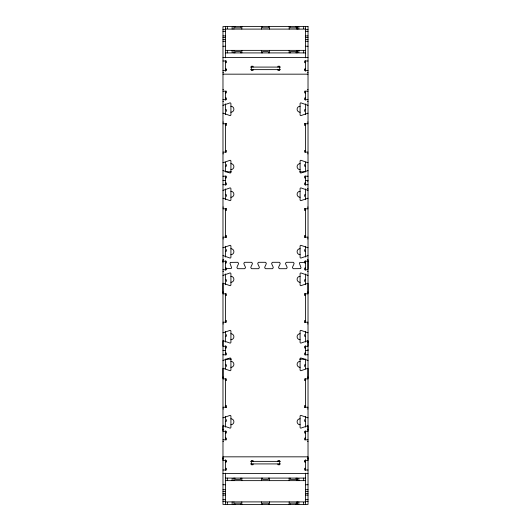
<?xml version="1.0" encoding="UTF-8"?>
<svg xmlns="http://www.w3.org/2000/svg" width="531" height="531" viewBox="0 0 531 531"><rect width="100%" height="100%" fill="white"/><g stroke="black" fill="none" stroke-linecap="round" stroke-linejoin="round"><path stroke-width="0.8" d="M222.98 262.294L222.98 260.183M308.02 268.706L308.02 260.183M307.701 342.442L308.02 341.752L307.701 342.601L308.02 342.442M308.02 189.116L307.701 188.399M307.701 181.317L307.701 180.527M307.701 350.4L308.02 349.683M308.02 350.4L305.464 350.533M225.456 29.099L305.544 29.099M222.98 29.67L225.536 29.67M305.464 29.67L308.02 29.67M222.98 31.369L225.536 31.369M305.464 31.369L308.02 31.369M222.98 35.916L225.536 35.916M305.464 35.916L308.02 35.916M222.98 37.615L225.536 37.615M305.464 37.615L308.02 37.615M222.98 39.586L225.536 39.586M305.464 39.586L308.02 39.586M222.98 41.292L225.536 41.292M305.464 41.292L308.02 41.292M222.98 46.25L225.536 46.25M305.464 46.25L308.02 46.25M225.456 50.359L305.544 50.359M225.536 52.914L305.464 52.914M222.98 57.448L308.02 57.448M222.98 60.992L226.385 60.992L226.385 62.691L225.536 62.691M308.02 60.992L304.615 60.992L304.615 62.691L305.464 62.691M250.546 67.085L280.454 67.085M225.536 68.924L226.385 68.924L226.385 70.63L222.98 70.63M305.464 68.924L304.615 68.924L304.615 70.63L308.02 70.63M225.536 69.634L226.385 69.634M250.546 69.634L280.454 69.634M304.615 69.634L305.464 69.634M222.98 72.329L223.405 72.329M307.595 72.329L308.02 72.329M222.98 74.167L308.02 74.167M222.98 89.474L223.405 89.474M307.595 89.474L308.02 89.474M222.98 91.179L226.385 91.179L226.385 92.879L225.536 92.879M308.02 91.179L304.615 91.179L304.615 92.879L305.464 92.879M225.536 97.983L226.385 97.983L226.385 99.682L222.98 99.682M305.464 97.983L304.615 97.983L304.615 99.682L308.02 99.682M222.98 101.381L223.405 101.381M307.595 101.381L308.02 101.381M225.536 109.671L226.385 109.671L226.385 111.371M305.464 109.671L304.615 109.671L304.615 111.371M222.98 122.07L223.405 122.07M307.595 122.07L308.02 122.07M226.385 123.703L225.536 123.703L225.536 152.191M304.615 123.703L305.464 123.703L305.464 152.191M222.98 123.776L226.385 123.776L226.385 125.475L225.536 125.475M308.02 123.776L304.615 123.776L304.615 125.475L305.464 125.475M225.536 150.419L226.385 150.419L226.385 152.118L222.98 152.118M305.464 150.419L304.615 150.419L304.615 152.118L308.02 152.118M222.98 153.817L223.405 153.817M307.595 153.817L308.02 153.817M225.536 166.223L226.385 166.223L226.385 164.517M305.464 166.223L304.615 166.223L304.615 164.517M226.359 171.818L231.304 171.818M299.696 171.818L304.641 171.818M222.98 176.212L226.385 176.212L226.385 177.912L225.536 177.912M308.02 176.212L304.615 176.212L304.615 177.912L305.464 177.912M222.98 180.467L225.536 180.467M305.464 180.467L308.02 180.467M225.536 183.016L226.385 183.016L226.385 184.715L222.98 184.715M305.464 183.016L304.615 183.016L304.615 184.715L308.02 184.715M225.536 194.711L226.385 194.711L226.385 196.41M305.464 194.711L304.615 194.711L304.615 196.41M222.98 207.11L223.405 207.11M307.595 207.11L308.02 207.11M226.385 208.736L225.536 208.736L225.536 237.224L226.385 237.224M304.615 208.736L305.464 208.736L305.464 237.224L304.615 237.224M222.98 208.809L226.385 208.809L226.385 210.508L225.536 210.508M308.02 208.809L304.615 208.809L304.615 210.508L305.464 210.508M225.536 235.452L226.385 235.452L226.385 237.158L222.98 237.158M305.464 235.452L304.615 235.452L304.615 237.158L308.02 237.158M222.98 238.857L223.405 238.857M307.595 238.857L308.02 238.857M225.536 251.256L226.385 251.256L226.385 249.557M305.464 251.256L304.615 251.256L304.615 249.557M222.98 259.546L223.405 259.546M307.595 259.546L308.02 259.546M222.98 261.245L226.385 261.245L226.385 262.951L225.536 262.951M308.02 261.245L304.615 261.245L304.615 262.951L305.464 262.951M304.615 262.294L299.577 262.639L299.444 263.389L301.037 267.803L300.573 268.613L293.311 268.706C290.324 267.724 296.232 263.276 293.245 262.294L286.368 262.294C283.381 263.276 289.289 267.724 286.302 268.706L279.425 268.706C276.432 267.724 282.346 263.276 279.352 262.294L272.483 262.294C269.489 263.276 275.403 267.724 272.41 268.706L265.533 268.706C262.546 267.724 268.454 263.276 265.467 262.294L258.59 262.294C255.597 263.276 261.511 267.724 258.517 268.706L251.648 268.706C248.654 267.724 254.568 263.276 251.575 262.294L244.698 262.294C241.711 263.276 247.619 267.724 244.632 268.706L237.755 268.706C234.768 267.724 240.676 263.276 237.689 262.294L230.427 262.387L229.963 263.197L231.556 267.611L231.423 268.361L226.385 268.706M225.536 268.049L226.385 268.049L226.385 269.755L222.98 269.755M305.464 268.049L304.615 268.049L304.615 269.755L308.02 269.755M222.98 271.454L223.405 271.454M307.595 271.454L308.02 271.454M225.536 279.744L226.385 279.744L226.385 281.443M305.464 279.744L304.615 279.744L304.615 281.443M222.98 292.143L223.405 292.143M307.595 292.143L308.02 292.143M304.615 293.776L308.02 293.842L308.02 283.262A0.85 0.85 0 0 0 307.774 283.295L300.931 285.691A0.85 0.85 0 0 1 300.081 284.842L300.081 273.784A0.85 0.85 0 0 1 300.931 272.934L307.774 275.33A0.85 0.85 0 0 0 308.02 275.363M225.536 295.548L226.385 295.548L226.385 293.842L222.98 293.842L222.98 283.262A0.85 0.85 0 0 1 223.226 283.295L230.069 285.691A0.85 0.85 0 0 0 230.919 284.842L230.919 273.784A0.85 0.85 0 0 0 230.069 272.934L223.226 275.33A0.85 0.85 0 0 1 222.98 275.363M305.464 295.548L304.615 295.548L304.615 293.842M225.536 320.492L226.385 320.492L226.385 322.191L222.98 322.191M305.464 320.492L304.615 320.492L304.615 322.191M304.615 322.264L308.02 322.191M222.98 323.89L223.405 323.89M307.595 323.89L308.02 323.89M225.536 336.289L226.385 336.289L226.385 334.59M305.464 336.289L304.615 336.289L304.615 334.59M225.536 347.984L226.385 347.984L226.385 346.285L222.98 346.285L222.98 340.67A0.85 0.85 0 0 1 223.226 340.71L230.069 343.099A0.85 0.85 0 0 0 230.919 342.249L230.919 331.198A0.85 0.85 0 0 0 230.069 330.348L223.226 332.745A0.85 0.85 0 0 1 222.98 332.778M305.464 347.984L304.615 347.984L304.615 346.285L308.02 346.285L308.02 340.67A0.85 0.85 0 0 0 307.774 340.71L300.931 343.099A0.85 0.85 0 0 1 300.081 342.249L300.081 331.198A0.85 0.85 0 0 1 300.931 330.348L307.774 332.745A0.85 0.85 0 0 0 308.02 332.778M222.98 350.52L225.536 350.533M225.536 353.088L226.385 353.088L226.385 354.788L222.98 354.788M305.464 353.088L304.615 353.088L304.615 354.788L308.02 354.788M226.359 359.182L231.304 359.182M299.696 359.182L304.641 359.182M225.536 364.777L226.385 364.777L226.385 366.483M305.464 364.777L304.615 364.777L304.615 366.483M222.98 377.183L223.405 377.183M307.595 377.183L308.02 377.183M225.536 380.581L226.385 380.581L226.385 378.882L222.98 378.882L222.98 368.295A0.85 0.85 0 0 1 223.226 368.328L230.069 370.724A0.85 0.85 0 0 0 230.919 369.875L230.919 358.817A0.85 0.85 0 0 0 230.069 357.967L223.226 360.363A0.85 0.85 0 0 1 222.98 360.403M305.464 380.581L304.615 380.581L304.615 378.882L308.02 378.882L308.02 368.295A0.85 0.85 0 0 0 307.774 368.328L300.931 370.724A0.85 0.85 0 0 1 300.081 369.875L300.081 358.817A0.85 0.85 0 0 1 300.931 357.967L307.774 360.363A0.85 0.85 0 0 0 308.02 360.403M225.536 405.525L226.385 405.525L226.385 407.224L222.98 407.224M305.464 405.525L304.615 405.525L304.615 407.224L308.02 407.224M226.385 407.297L225.536 407.297L225.536 378.809M304.615 407.297L305.464 407.297L305.464 378.809M222.98 408.93L223.405 408.93M307.595 408.93L308.02 408.93M225.536 421.329L226.385 421.329L226.385 419.629M305.464 421.329L304.615 421.329L304.615 419.629M222.98 429.619L223.405 429.619M307.595 429.619L308.02 429.619M225.536 433.017L226.385 433.017L226.385 431.318L222.98 431.318L222.98 425.709A0.85 0.85 0 0 1 223.226 425.743L230.069 428.139A0.85 0.85 0 0 0 230.919 427.289L230.919 416.231A0.85 0.85 0 0 0 230.069 415.381L223.226 417.778A0.85 0.85 0 0 1 222.98 417.811M305.464 433.017L304.615 433.017L304.615 431.318L308.02 431.318L308.02 425.709A0.85 0.85 0 0 0 307.774 425.743L300.931 428.139A0.85 0.85 0 0 1 300.081 427.289L300.081 416.231A0.85 0.85 0 0 1 300.931 415.381L307.774 417.778A0.85 0.85 0 0 0 308.02 417.811M225.536 438.121L226.385 438.121L226.385 439.821L222.98 439.821M305.464 438.121L304.615 438.121L304.615 439.821L308.02 439.821M222.98 441.526L223.405 441.526M307.595 441.526L308.02 441.526M222.98 458.671L223.405 458.671M307.595 458.671L308.02 458.671M225.536 461.366L226.385 461.366M250.546 461.366L280.454 461.366M304.615 461.366L305.464 461.366M225.536 462.076L226.385 462.076L226.385 460.37L222.98 460.37L222.98 456.833L308.02 456.833L308.02 460.37L304.615 460.37L304.615 462.076L305.464 462.076M250.546 463.915L280.454 463.915M225.536 468.309L226.385 468.309L226.385 470.008L222.98 470.008M305.464 468.309L304.615 468.309L304.615 470.008L308.02 470.008M222.98 473.552L308.02 473.552M225.536 478.086L305.464 478.086M225.456 480.641L305.544 480.641M222.98 484.75L225.536 484.75M305.464 484.75L308.02 484.75M222.98 489.708L225.536 489.708M305.464 489.708L308.02 489.708M222.98 491.414L225.536 491.414M305.464 491.414L308.02 491.414M222.98 493.385L225.536 493.385M305.464 493.385L308.02 493.385M222.98 495.084L225.536 495.084M305.464 495.084L308.02 495.084M222.98 499.631L225.536 499.631M305.464 499.631L308.02 499.631M222.98 501.33L225.536 501.33M305.464 501.33L308.02 501.33M225.456 501.901L305.544 501.901M305.464 26.55L305.464 57.846M305.464 60.72L305.464 71.267M305.464 91.179L305.464 100.18M305.464 103.864L305.464 114.683M305.464 162.094L305.464 172.031M305.464 175.987L305.464 185.253M305.464 188.903L305.464 199.716M305.464 246.251L305.464 257.064M305.464 260.754L305.464 270.246M305.464 273.936L305.464 284.749M305.464 293.776L305.464 322.264M305.464 331.284L305.464 342.097M305.464 345.747L305.464 355.013M305.464 358.969L305.464 368.906M305.464 416.317L305.464 427.136M305.464 430.82L305.464 439.821M305.464 459.733L305.464 470.28M305.464 473.154L305.464 504.45M303.672 26.55L303.672 28.674M303.672 50.784L303.672 52.914M303.672 478.086L303.672 480.216M303.672 502.326L303.672 504.45M298.86 26.975L298.86 29.099M298.86 50.359L298.86 52.483M298.86 478.517L298.86 480.641M298.86 501.901L298.86 504.025M297.108 27.187L297.108 29.099M297.108 50.359L297.108 52.27M297.108 478.73L297.108 480.641M297.108 501.901L297.108 503.813M297.068 26.55L297.068 29.099M297.068 50.359L297.068 52.914M297.068 478.086L297.068 480.641M297.068 501.901L297.068 504.45M296.099 26.55L296.099 27.824L290.145 27.824L290.145 26.55M296.099 52.914L296.099 51.633L290.145 51.633L290.145 52.914M296.099 478.086L296.099 479.367L290.145 479.367L290.145 478.086M296.099 504.45L296.099 503.176L290.145 503.176L290.145 504.45M289.176 26.55L289.176 29.099M289.176 50.359L289.176 52.914M289.143 478.086L289.176 480.641M289.176 501.901L289.143 504.45M277.972 67.085L277.972 66.236L279.671 66.236L279.671 70.484L277.972 70.484L277.972 69.634M277.972 461.366L277.972 460.516L279.671 460.516L279.671 464.764L277.972 464.764L277.972 463.915M269.449 26.55L269.482 29.099M269.482 50.359L269.449 52.914M269.449 478.086L269.449 480.641M269.482 501.901L269.449 504.45M268.474 26.55L268.474 27.824L262.526 27.824L262.526 26.55M268.474 52.914L268.474 51.633L262.526 51.633L262.526 52.914M268.474 478.086L268.474 479.367L262.526 479.367L262.526 478.086M268.474 504.45L268.474 503.176L262.526 503.176L262.526 504.45M261.551 26.55L261.517 29.099M261.517 50.359L261.551 52.914M261.551 478.086L261.517 480.641M261.551 501.901L261.551 504.45M253.028 67.085L253.028 66.236L251.329 66.236L251.329 70.484L253.028 70.484L253.028 69.634M253.028 461.366L253.028 460.516L251.329 460.516L251.329 464.764L253.028 464.764L253.028 463.915M241.857 26.55L241.824 29.099M241.824 50.359L241.857 52.914M241.857 478.086L241.824 480.641M241.824 501.901L241.824 504.45M240.855 26.55L240.855 27.824L234.901 27.824L234.901 26.55M240.855 52.914L240.855 51.633L234.901 51.633L234.901 52.914M240.855 478.086L240.855 479.367L234.901 479.367L234.901 478.086M240.855 504.45L240.855 503.176L234.901 503.176L234.901 504.45M233.932 26.55L233.932 29.099M233.932 50.359L233.932 52.914M233.932 478.086L233.932 480.641M233.932 501.901L233.932 504.45M232.14 26.975L232.14 29.099M232.14 50.359L232.14 52.483M232.14 478.517L232.14 480.641M232.14 501.901L232.14 504.025M227.328 26.55L227.328 28.674M227.328 50.784L227.328 52.914M227.328 478.086L227.328 480.216M227.328 502.326L227.328 504.45M225.536 26.55L225.536 57.846M225.536 60.72L225.536 71.267M225.536 91.179L225.536 100.18M225.536 103.864L225.536 114.683M225.536 162.094L225.536 172.031M225.536 175.987L225.536 185.253M225.536 188.903L225.536 199.716M225.536 246.251L225.536 257.064M225.536 260.754L225.536 270.246M225.536 273.936L225.536 284.749M225.536 293.776L225.536 322.264M225.536 331.284L225.536 342.097M225.536 345.747L225.536 355.013M225.536 358.969L225.536 368.906M225.536 416.317L225.536 427.136M225.536 430.82L225.536 439.821M225.536 459.733L225.536 470.28M225.536 473.154L225.536 504.45M222.98 255.637A0.85 0.85 0 0 1 223.226 255.67L230.069 258.066A0.85 0.85 0 0 0 230.919 257.216L230.919 246.158A0.85 0.85 0 0 0 230.069 245.309L223.226 247.705A0.85 0.85 0 0 1 222.98 247.738M230.919 248.714A2.974 2.974 0 0 1 233.892 251.687A2.974 2.974 0 0 1 230.919 254.668M308.02 247.738A0.85 0.85 0 0 1 307.774 247.705L300.931 245.309A0.85 0.85 0 0 0 300.081 246.158L300.081 257.216A0.85 0.85 0 0 0 300.931 258.066L307.774 255.67A0.85 0.85 0 0 1 308.02 255.637M300.081 254.668A2.974 2.974 0 0 1 297.108 251.687A2.974 2.974 0 0 1 300.081 248.714M300.081 112.214A2.974 2.974 0 0 1 297.108 109.24A2.974 2.974 0 0 1 300.081 106.266M308.02 113.189A0.85 0.85 0 0 0 307.774 113.222L300.931 115.619A0.85 0.85 0 0 1 300.081 114.769L300.081 103.711A0.85 0.85 0 0 1 300.931 102.861L307.774 105.257A0.85 0.85 0 0 0 308.02 105.291M222.98 113.189A0.85 0.85 0 0 1 223.226 113.222L230.069 115.619A0.85 0.85 0 0 0 230.919 114.769L230.919 103.711A0.85 0.85 0 0 0 230.069 102.861L223.226 105.257A0.85 0.85 0 0 1 222.98 105.291M230.919 106.266A2.974 2.974 0 0 1 233.892 109.24A2.974 2.974 0 0 1 230.919 112.214M300.081 197.253A2.974 2.974 0 0 1 297.108 194.273A2.974 2.974 0 0 1 300.081 191.299M308.02 198.222A0.85 0.85 0 0 0 307.774 198.255L300.931 200.652A0.85 0.85 0 0 1 300.081 199.802L300.081 188.751A0.85 0.85 0 0 1 300.931 187.901L307.774 190.29A0.85 0.85 0 0 0 308.02 190.33M222.98 198.222A0.85 0.85 0 0 1 223.226 198.255L230.069 200.652A0.85 0.85 0 0 0 230.919 199.802L230.919 188.751A0.85 0.85 0 0 0 230.069 187.901L223.226 190.29A0.85 0.85 0 0 1 222.98 190.33M222.98 170.597A0.85 0.85 0 0 1 223.226 170.637L230.069 173.033A0.85 0.85 0 0 0 230.919 172.183L230.919 161.125A0.85 0.85 0 0 0 230.069 160.276L223.226 162.672A0.85 0.85 0 0 1 222.98 162.705M308.02 162.705A0.85 0.85 0 0 1 307.774 162.672L300.931 160.276A0.85 0.85 0 0 0 300.081 161.125L300.081 172.183A0.85 0.85 0 0 0 300.931 173.033L307.774 170.637A0.85 0.85 0 0 1 308.02 170.597M300.081 169.628A2.974 2.974 0 0 1 297.108 166.654A2.974 2.974 0 0 1 300.081 163.674M230.919 163.674A2.974 2.974 0 0 1 233.892 166.654A2.974 2.974 0 0 1 230.919 169.628M230.919 191.299A2.974 2.974 0 0 1 233.892 194.273A2.974 2.974 0 0 1 230.919 197.253M300.081 282.286A2.974 2.974 0 0 1 297.108 279.313A2.974 2.974 0 0 1 300.081 276.332M230.919 276.332A2.974 2.974 0 0 1 233.892 279.313A2.974 2.974 0 0 1 230.919 282.286M230.919 418.786A2.974 2.974 0 0 1 233.892 421.76A2.974 2.974 0 0 1 230.919 424.734M300.081 424.734A2.974 2.974 0 0 1 297.108 421.76A2.974 2.974 0 0 1 300.081 418.786M230.919 333.747A2.974 2.974 0 0 1 233.892 336.727A2.974 2.974 0 0 1 230.919 339.701M230.919 361.372A2.974 2.974 0 0 1 233.892 364.346A2.974 2.974 0 0 1 230.919 367.326M300.081 367.326A2.974 2.974 0 0 1 297.108 364.346A2.974 2.974 0 0 1 300.081 361.372M300.081 339.701A2.974 2.974 0 0 1 297.108 336.727A2.974 2.974 0 0 1 300.081 333.747M308.02 26.55L222.98 26.55L222.98 504.45L308.02 504.45L308.02 26.55"/></g></svg>
